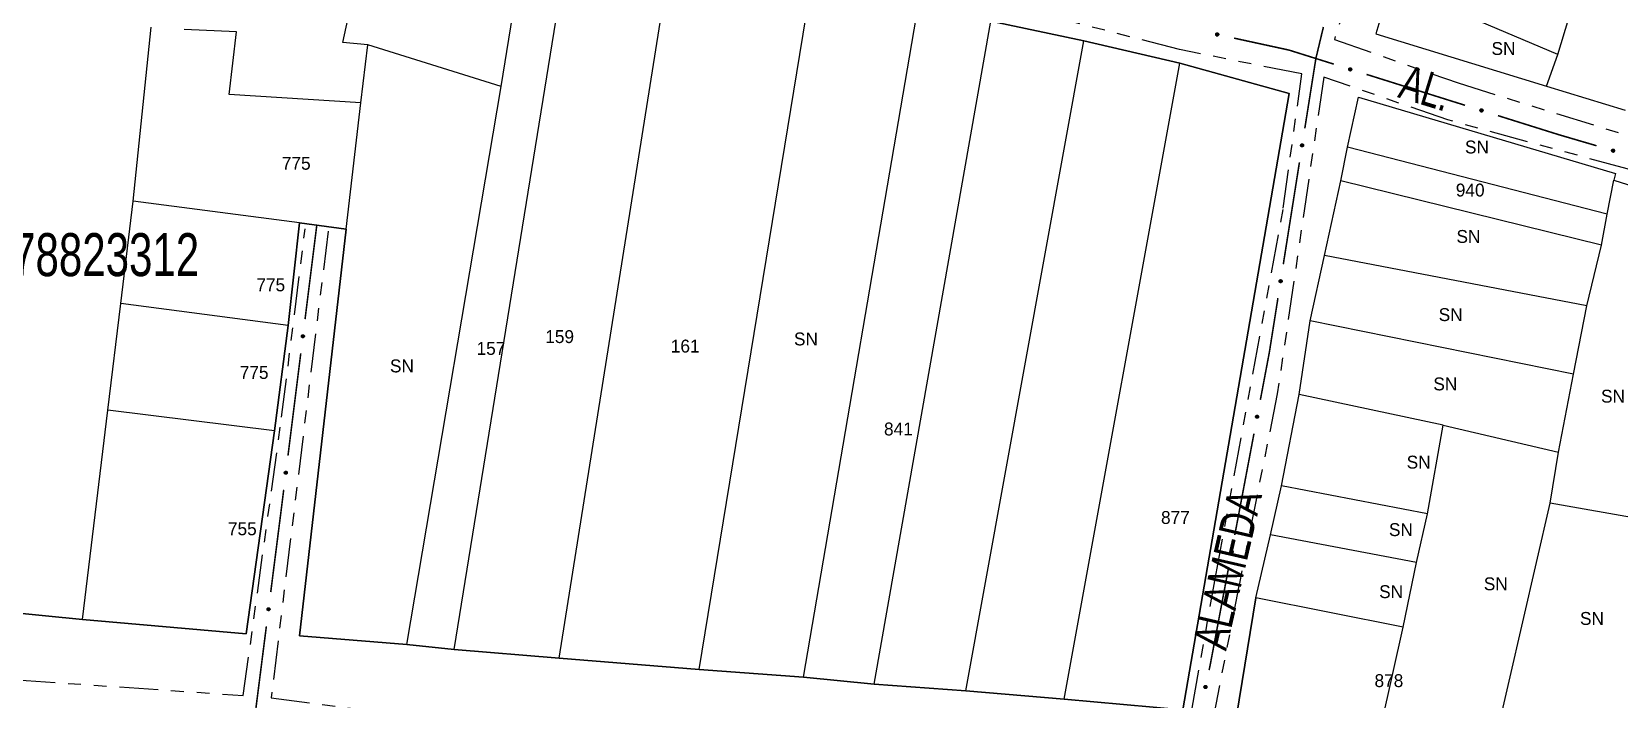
# Model space of a CAD drawing. Extents: x 205454 to 206599, y 4874260 to 4875179.
# Drawn here: x 205836.1 to 206020.6, y 4874531.2 to 4874608.8 of the extents above; entities that cross this region are included whole.
import ezdxf
from ezdxf.enums import TextEntityAlignment as Align

# ---------------------------------------------------------------- set-up
doc = ezdxf.new("R2010")
doc.units = 0
doc.header["$LTSCALE"] = 1.5
doc.header["$MEASUREMENT"] = 0
doc.linetypes.add('TRACO_25', pattern=[8, 3, -1, 1, -1, 1, -1])
for name, color, linetype in [('CD_MALHA_LOTES', 7, 'CONTINUOUS'), ('CD_TXT_QUADRA', 255, 'CONTINUOUS'), ('RU-QUADRA', 210, 'CONTINUOUS'), ('SV-EIXO-RUA-N-PAV', 6, 'CONTINUOUS'), ('SV-RUA-NAO-PAV', 7, 'CONTINUOUS'), ('SV-TXT-RUA-N-PAV', 7, 'CONTINUOUS'), ('Th_NmrPort', 7, 'CONTINUOUS')]:
    doc.layers.add(name, color=color, linetype=linetype)
doc.styles.add('ARIAL', font='ARIAL.SHX')

msp = doc.modelspace()

# ---------------------------------------------------------------- linework, layer by layer
at = {"layer": 'CD_MALHA_LOTES', "linetype": 'Continuous', "flags": 128}
for points in [[(205872.243062, 4874607.558592), (205877.648535, 4874632.589032)], [(205890.628557, 4874602.462986), (205894.65684, 4874627.355708)], [(205885.188654, 4874536.977569), (205899.580297, 4874626.116236)], [(205897.376792, 4874535.944676), (205910.87326, 4874620.882911)], [(205913.662072, 4874534.636345), (205926.814243, 4874614.960991)], [(205994.064615, 4874614.417935), (205992.348695, 4874608.568208)], [(206013.485708, 4874606.150321), (205994.064615, 4874614.417935)], [(206013.485708, 4874606.150321), (206016.059588, 4874614.651924)], [(205925.78135, 4874533.741171), (205939.174529, 4874611.965602)], [(205934.010064, 4874532.914857), (205947.575392, 4874610.037535)], [(205947.575392, 4874610.037535), (205958.386339, 4874607.76517)], [(205847.866787, 4874589.104236), (205849.932573, 4874609.348939)], [(205859.848346, 4874608.798063), (205853.788707, 4874609.073501)], [(205859.022031, 4874601.498953), (205859.848346, 4874608.798063)], [(205992.348695, 4874608.568208), (206012.198768, 4874602.484492)], [(205875.135162, 4874607.283153), (205872.243062, 4874607.558592)], [(205874.308848, 4874600.534919), (205875.135162, 4874607.283153)], [(205890.628557, 4874602.462986), (205875.135162, 4874607.283153)], [(205944.683292, 4874532.157402), (205958.386339, 4874607.76517)], [(205958.386339, 4874607.76517), (205969.541583, 4874605.148508)], [(205956.113974, 4874531.193368), (205969.541583, 4874605.148508)], [(205969.541583, 4874605.148508), (205982.246168, 4874601.636672)], [(206012.198768, 4874602.484492), (206013.485708, 4874606.150321)], [(206012.198768, 4874602.484492), (206021.324342, 4874599.676624)], [(205874.308848, 4874600.534919), (205859.022031, 4874601.498953)], [(205879.679891, 4874537.528445), (205890.628557, 4874602.462986)], [(205982.246168, 4874601.636672), (205969.885881, 4874529.953897)], [(205989.053027, 4874595.395512), (205990.305987, 4874601.212824)], [(205990.305987, 4874601.212824), (206020.198023, 4874592.322778)], [(205872.621789, 4874585.833409), (205874.308848, 4874600.534919)], [(205988.277386, 4874591.457639), (205989.053027, 4874595.395512)], [(206019.243387, 4874587.579431), (205989.053027, 4874595.395512)], [(205986.368114, 4874582.806251), (205988.277386, 4874591.457639)], [(206018.587075, 4874583.999546), (205988.277386, 4874591.457639)], [(206019.243387, 4874587.579431), (206020.019029, 4874591.547136)], [(206020.198023, 4874592.322778), (206020.019029, 4874591.547136)], [(206020.019029, 4874591.547136), (206026.969972, 4874589.33954)], [(205846.420736, 4874577.191537), (205847.866787, 4874589.104236)], [(205867.181886, 4874586.590863), (205847.866787, 4874589.104236)], [(205867.181886, 4874586.590863), (205865.873555, 4874574.643734)], [(205872.621789, 4874585.833409), (205867.181886, 4874586.590863)], [(206018.587075, 4874583.999546), (206019.243387, 4874587.579431)], [(205867.181886, 4874538.561338), (205872.621789, 4874585.833409)], [(205984.697501, 4874575.198996), (205986.368114, 4874582.806251)], [(206016.856798, 4874576.929274), (205986.368114, 4874582.806251)], [(206016.856798, 4874576.929274), (206018.587075, 4874583.999546)], [(205844.905827, 4874564.796821), (205846.420736, 4874577.191537)], [(205865.873555, 4874574.643734), (205846.420736, 4874577.191537)], [(206015.305514, 4874568.993863), (206016.856798, 4874576.929274)], [(205983.414709, 4874566.637106), (205984.697501, 4874575.198996)], [(206015.305514, 4874568.993863), (205984.697501, 4874575.198996)], [(205865.873555, 4874574.643734), (205864.289786, 4874562.386737)], [(206013.575237, 4874559.924822), (206015.305514, 4874568.993863)], [(205981.386108, 4874556.016781), (205983.414709, 4874566.637106)], [(206000.15067, 4874563.057221), (205983.414709, 4874566.637106)], [(205841.944867, 4874540.454976), (205844.905827, 4874564.796821)], [(205864.289786, 4874562.386737), (205844.905827, 4874564.796821)], [(205864.289786, 4874562.386737), (205860.984528, 4874538.802347)], [(205998.330895, 4874552.735221), (206000.15067, 4874563.057221)], [(206000.15067, 4874563.057221), (206013.575237, 4874559.924822)], [(206012.590769, 4874553.98818), (206013.575237, 4874559.924822)], [(205980.073484, 4874550.318798), (205981.386108, 4874556.016781)], [(205998.330895, 4874552.735221), (205981.386108, 4874556.016781)], [(205997.077935, 4874547.096902), (205998.330895, 4874552.735221)], [(206006.266306, 4874526.393237), (206012.590769, 4874553.98818)], [(206023.390087, 4874552.078908), (206012.590769, 4874553.98818)], [(205978.402871, 4874542.980035), (205980.073484, 4874550.318798)], [(205997.077935, 4874547.096902), (205980.073484, 4874550.318798)], [(205995.526652, 4874539.579145), (205997.077935, 4874547.096902)], [(205841.944867, 4874540.454976), (205818.876923, 4874542.72734)], [(205978.402871, 4874542.980035), (205976.135611, 4874529.197479)], [(205995.526652, 4874539.579145), (205978.402871, 4874542.980035)], [(205860.984528, 4874538.802347), (205841.944867, 4874540.454976)], [(205879.679891, 4874537.528445), (205867.181886, 4874538.561338)], [(205993.050565, 4874528.421838), (205995.526652, 4874539.579145)], [(205885.188654, 4874536.977569), (205879.679891, 4874537.528445)], [(205897.376792, 4874535.944676), (205885.188654, 4874536.977569)], [(205913.662072, 4874534.636345), (205897.376792, 4874535.944676)], [(205925.78135, 4874533.741171), (205913.662072, 4874534.636345)], [(205934.010064, 4874532.914857), (205925.78135, 4874533.741171)], [(205944.683292, 4874532.157402), (205934.010064, 4874532.914857)], [(205956.113974, 4874531.193368), (205944.683292, 4874532.157402)], [(205969.885881, 4874529.953897), (205956.113974, 4874531.193368)]]:
    msp.add_lwpolyline(points, dxfattribs=at)
at = {"layer": 'RU-QUADRA', "linetype": 'Continuous', "flags": 128}
for points in [[(206039.029515, 4874647.332398), (206020.583377, 4874650.998227), (206008.103959, 4874653.026133), (205998.588404, 4874654.742052), (205995.156564, 4874620.072671), (205994.064615, 4874614.417935), (205992.348695, 4874608.568208), (206012.198768, 4874602.484492), (206021.324342, 4874599.676624)], [(205818.876923, 4874542.72734), (205841.944867, 4874540.454976), (205860.984528, 4874538.802347), (205864.289786, 4874562.386737), (205865.873555, 4874574.643734), (205867.181886, 4874586.590863), (205872.621789, 4874585.833409), (205867.181886, 4874538.561338), (205879.679891, 4874537.528445), (205885.188654, 4874536.977569), (205897.376792, 4874535.944676), (205913.662072, 4874534.636345), (205925.78135, 4874533.741171), (205934.010064, 4874532.914857), (205944.683292, 4874532.157402), (205956.113974, 4874531.193368), (205969.885881, 4874529.953897), (205982.246168, 4874601.636672), (205969.541583, 4874605.148508), (205958.386339, 4874607.76517), (205947.575392, 4874610.037535)], [(205976.135611, 4874529.197479), (205978.402871, 4874542.980035), (205980.073484, 4874550.318798), (205981.386108, 4874556.016781), (205983.414709, 4874566.637106), (205984.697501, 4874575.198996), (205986.368114, 4874582.806251), (205988.277386, 4874591.457639), (205989.053027, 4874595.395512), (205990.305987, 4874601.212824), (206020.198023, 4874592.322778), (206020.019029, 4874591.547136), (206026.969972, 4874589.33954)]]:
    msp.add_lwpolyline(points, dxfattribs=at)
at = {"layer": 'SV-EIXO-RUA-N-PAV'}
for points in [[(205973.778969, 4874608.635102), (205973.819731, 4874608.66213), (205973.860291, 4874608.677024), (205973.897695, 4874608.67971), (205973.931367, 4874608.673464), (205973.965095, 4874608.663195), (205973.996816, 4874608.645339), (205974.027633, 4874608.617722), (205974.055032, 4874608.577023), (205974.067559, 4874608.534471), (205974.072154, 4874608.497941), (205974.067663, 4874608.462455), (205974.057138, 4874608.429857), (205974.037501, 4874608.39752), (205974.009209, 4874608.366564), (205973.967617, 4874608.340003), (205973.927753, 4874608.325674), (205973.891506, 4874608.324026), (205973.85586, 4874608.328767), (205973.821551, 4874608.339664), (205973.790515, 4874608.357371), (205973.759397, 4874608.385913), (205973.733726, 4874608.427311), (205973.718981, 4874608.466907), (205973.716824, 4874608.503122), (205973.722282, 4874608.538111), (205973.73217, 4874608.572065), (205973.748792, 4874608.604699), (205973.778969, 4874608.635102)], [(205989.254632, 4874604.596952), (205989.297657, 4874604.620209), (205989.33939, 4874604.6314), (205989.376884, 4874604.630715), (205989.409859, 4874604.62147), (205989.442529, 4874604.608213), (205989.472518, 4874604.58758), (205989.500729, 4874604.557307), (205989.524363, 4874604.514311), (205989.533016, 4874604.470806), (205989.534312, 4874604.434011), (205989.526652, 4874604.399072), (205989.513241, 4874604.367551), (205989.490779, 4874604.337109), (205989.459821, 4874604.308818), (205989.416012, 4874604.286101), (205989.375022, 4874604.27541), (205989.338773, 4874604.277025), (205989.303697, 4874604.284948), (205989.270506, 4874604.298882), (205989.241185, 4874604.319306), (205989.212757, 4874604.350527), (205989.190908, 4874604.394064), (205989.179779, 4874604.434824), (205989.180884, 4874604.471086), (205989.189462, 4874604.505444), (205989.20236, 4874604.538373), (205989.221846, 4874604.569382), (205989.254632, 4874604.596952)], [(206004.520976, 4874599.80751), (206004.564001, 4874599.830768), (206004.605734, 4874599.841958), (206004.643228, 4874599.841273), (206004.676203, 4874599.832029), (206004.708872, 4874599.818772), (206004.738861, 4874599.798139), (206004.767073, 4874599.767866), (206004.790706, 4874599.72487), (206004.79936, 4874599.681364), (206004.800655, 4874599.644569), (206004.792995, 4874599.60963), (206004.779585, 4874599.578109), (206004.757123, 4874599.547667), (206004.726165, 4874599.519377), (206004.682355, 4874599.496659), (206004.641366, 4874599.485969), (206004.605117, 4874599.487584), (206004.57004, 4874599.495507), (206004.53685, 4874599.509441), (206004.507529, 4874599.529864), (206004.479101, 4874599.561086), (206004.457251, 4874599.604622), (206004.446122, 4874599.645383), (206004.447228, 4874599.681645), (206004.455806, 4874599.716002), (206004.468704, 4874599.748931), (206004.48819, 4874599.77994), (206004.520976, 4874599.80751)], [(205983.636911, 4874595.481351), (205983.607601, 4874595.520504), (205983.590417, 4874595.560148), (205983.585602, 4874595.597338), (205983.589916, 4874595.631311), (205983.598244, 4874595.665571), (205983.614261, 4874595.698259), (205983.640074, 4874595.730601), (205983.679144, 4874595.760278), (205983.720912, 4874595.775212), (205983.75712, 4874595.781884), (205983.792805, 4874595.779425), (205983.82595, 4874595.770778), (205983.859355, 4874595.753017), (205983.891875, 4874595.726538), (205983.920766, 4874595.686529), (205983.937346, 4874595.647548), (205983.941059, 4874595.611454), (205983.93836, 4874595.575595), (205983.929439, 4874595.540721), (205983.913531, 4874595.508724), (205983.886811, 4874595.476029), (205983.846945, 4874595.448037), (205983.808255, 4874595.431057), (205983.772223, 4874595.426838), (205983.736979, 4874595.43029), (205983.702516, 4874595.438225), (205983.668987, 4874595.452958), (205983.636911, 4874595.481351)], [(206019.82045, 4874595.134308), (206019.863033, 4874595.158365), (206019.904551, 4874595.170333), (206019.942051, 4874595.170348), (206019.975193, 4874595.161721), (206020.008104, 4874595.149076), (206020.038473, 4874595.129006), (206020.067245, 4874595.099265), (206020.091677, 4874595.056718), (206020.101141, 4874595.013382), (206020.103123, 4874594.976617), (206020.096117, 4874594.941541), (206020.083297, 4874594.909775), (206020.061407, 4874594.878919), (206020.030983, 4874594.850056), (206019.987606, 4874594.826524), (206019.946823, 4874594.81507), (206019.91055, 4874594.816008), (206019.875332, 4874594.823275), (206019.841886, 4874594.836587), (206019.812189, 4874594.85646), (206019.783184, 4874594.887145), (206019.760525, 4874594.930266), (206019.748637, 4874594.970811), (206019.749065, 4874595.007088), (206019.757, 4874595.041599), (206019.769281, 4874595.074763), (206019.788185, 4874595.106131), (206019.82045, 4874595.134308)], [(205981.135672, 4874579.678067), (205981.106362, 4874579.71722), (205981.089178, 4874579.756864), (205981.084363, 4874579.794054), (205981.088677, 4874579.828027), (205981.097005, 4874579.862286), (205981.113022, 4874579.894974), (205981.138835, 4874579.927317), (205981.177905, 4874579.956994), (205981.219673, 4874579.971928), (205981.255881, 4874579.9786), (205981.291566, 4874579.976141), (205981.324711, 4874579.967493), (205981.358115, 4874579.949733), (205981.390636, 4874579.923253), (205981.419527, 4874579.883245), (205981.436107, 4874579.844264), (205981.43982, 4874579.80817), (205981.437121, 4874579.772311), (205981.428199, 4874579.737436), (205981.412292, 4874579.70544), (205981.385572, 4874579.672745), (205981.345706, 4874579.644753), (205981.307016, 4874579.627772), (205981.270983, 4874579.623553), (205981.23574, 4874579.627005), (205981.201276, 4874579.634941), (205981.167747, 4874579.649673), (205981.135672, 4874579.678067)], [(205867.459412, 4874573.271572), (205867.428841, 4874573.309749), (205867.410374, 4874573.348811), (205867.404348, 4874573.385824), (205867.407552, 4874573.41992), (205867.414759, 4874573.454433), (205867.429701, 4874573.487626), (205867.454446, 4874573.520793), (205867.492527, 4874573.551728), (205867.533786, 4874573.568016), (205867.569757, 4874573.575865), (205867.605503, 4874573.574572), (205867.638913, 4874573.567009), (205867.672879, 4874573.550348), (205867.706245, 4874573.524943), (205867.736425, 4874573.485898), (205867.754268, 4874573.447478), (205867.759156, 4874573.411524), (205867.757628, 4874573.375596), (205867.749848, 4874573.34045), (205867.734993, 4874573.307952), (205867.709353, 4874573.274403), (205867.670421, 4874573.245125), (205867.632306, 4874573.226892), (205867.59643, 4874573.221501), (205867.561092, 4874573.223801), (205867.526389, 4874573.230608), (205867.492397, 4874573.24424), (205867.459412, 4874573.271572)], [(205978.405442, 4874563.917908), (205978.37732, 4874563.957923), (205978.361334, 4874563.998065), (205978.357636, 4874564.035383), (205978.362968, 4874564.069211), (205978.37232, 4874564.103205), (205978.38931, 4874564.135398), (205978.416082, 4874564.166951), (205978.456025, 4874564.195443), (205978.498222, 4874564.209117), (205978.534614, 4874564.214699), (205978.570209, 4874564.211171), (205978.60308, 4874564.201533), (205978.635936, 4874564.182778), (205978.667648, 4874564.155335), (205978.695325, 4874564.114478), (205978.710728, 4874564.075017), (205978.713357, 4874564.038827), (205978.709583, 4874564.003065), (205978.699619, 4874563.968475), (205978.682759, 4874563.93697), (205978.65507, 4874563.905091), (205978.614382, 4874563.878308), (205978.5752, 4874563.862496), (205978.539057, 4874563.85936), (205978.503933, 4874563.863868), (205978.469723, 4874563.872833), (205978.436651, 4874563.888565), (205978.405442, 4874563.917908)], [(205865.474857, 4874557.395126), (205865.444286, 4874557.433303), (205865.425818, 4874557.472365), (205865.419793, 4874557.509378), (205865.422996, 4874557.543474), (205865.430203, 4874557.577987), (205865.445145, 4874557.61118), (205865.46989, 4874557.644347), (205865.507971, 4874557.675282), (205865.54923, 4874557.69157), (205865.585202, 4874557.699419), (205865.620947, 4874557.698126), (205865.654357, 4874557.690563), (205865.688323, 4874557.673902), (205865.721689, 4874557.648497), (205865.751869, 4874557.609452), (205865.769712, 4874557.571032), (205865.7746, 4874557.535078), (205865.773072, 4874557.49915), (205865.765293, 4874557.464004), (205865.750437, 4874557.431506), (205865.724798, 4874557.397957), (205865.685866, 4874557.368679), (205865.64775, 4874557.350446), (205865.611874, 4874557.345055), (205865.576536, 4874557.347355), (205865.541833, 4874557.354162), (205865.507841, 4874557.367794), (205865.474857, 4874557.395126)], [(205975.431175, 4874548.196784), (205975.403054, 4874548.236799), (205975.387067, 4874548.276941), (205975.383369, 4874548.314259), (205975.388701, 4874548.348087), (205975.398053, 4874548.382081), (205975.415044, 4874548.414274), (205975.441816, 4874548.445827), (205975.481758, 4874548.474319), (205975.523956, 4874548.487993), (205975.560348, 4874548.493575), (205975.595942, 4874548.490047), (205975.628813, 4874548.480409), (205975.66167, 4874548.461654), (205975.693381, 4874548.434211), (205975.721058, 4874548.393354), (205975.736461, 4874548.353893), (205975.73909, 4874548.317703), (205975.735316, 4874548.281941), (205975.725353, 4874548.247351), (205975.708492, 4874548.215846), (205975.680804, 4874548.183967), (205975.640116, 4874548.157184), (205975.600933, 4874548.141372), (205975.56479, 4874548.138236), (205975.529666, 4874548.142744), (205975.495457, 4874548.151709), (205975.462385, 4874548.167441), (205975.431175, 4874548.196784)], [(205863.462989, 4874541.522395), (205863.43251, 4874541.560646), (205863.414137, 4874541.599752), (205863.408201, 4874541.63678), (205863.411487, 4874541.670868), (205863.418777, 4874541.705363), (205863.433799, 4874541.73852), (205863.458624, 4874541.771627), (205863.49678, 4874541.802471), (205863.538078, 4874541.818659), (205863.574068, 4874541.826421), (205863.60981, 4874541.825041), (205863.643202, 4874541.817398), (205863.677127, 4874541.800655), (205863.710432, 4874541.77517), (205863.740518, 4874541.736052), (205863.758268, 4874541.697589), (205863.763069, 4874541.661624), (205863.761455, 4874541.6257), (205863.75359, 4874541.590572), (205863.738656, 4874541.55811), (205863.712936, 4874541.524623), (205863.673934, 4874541.49544), (205863.635774, 4874541.477298), (205863.599885, 4874541.471993), (205863.564553, 4874541.474379), (205863.529866, 4874541.48127), (205863.495908, 4874541.494983), (205863.462989, 4874541.522395)], [(205972.398349, 4874532.489884), (205972.371116, 4874532.530509), (205972.356018, 4874532.570993), (205972.353144, 4874532.608384), (205972.35922, 4874532.642086), (205972.369319, 4874532.675866), (205972.387015, 4874532.707676), (205972.414476, 4874532.738632), (205972.455037, 4874532.766236), (205972.497525, 4874532.778977), (205972.534032, 4874532.783756), (205972.56954, 4874532.779444), (205972.60219, 4874532.769083), (205972.634625, 4874532.749609), (205972.665724, 4874532.721473), (205972.692494, 4874532.680016), (205972.707024, 4874532.640225), (205972.708854, 4874532.603987), (205972.704293, 4874532.568317), (205972.693569, 4874532.533954), (205972.676018, 4874532.502828), (205972.647634, 4874532.471568), (205972.606365, 4874532.445688), (205972.566844, 4874532.430743), (205972.530641, 4874532.428405), (205972.495625, 4874532.433686), (205972.461621, 4874532.443403), (205972.428904, 4874532.45986), (205972.398349, 4874532.489884)]]:
    msp.add_lwpolyline(points, close=True, dxfattribs=at)
for points in [[(205973.716824, 4874608.503122), (205974.067663, 4874608.462455)], [(205973.718981, 4874608.466907), (205974.057138, 4874608.429857)], [(205973.72113, 4874608.483525), (205974.059345, 4874608.446307)], [(205973.722, 4874608.519643), (205974.067635, 4874608.478018)], [(205973.722282, 4874608.538111), (205974.072154, 4874608.497941)], [(205973.728261, 4874608.445669), (205974.042475, 4874608.413668)], [(205973.73116, 4874608.555354), (205974.065374, 4874608.519005)], [(205973.73217, 4874608.572065), (205974.067559, 4874608.534471)], [(205973.733726, 4874608.427311), (205974.037501, 4874608.39752)], [(205973.745073, 4874608.587239), (205974.05691, 4874608.557151)], [(205973.748792, 4874608.604699), (205974.055032, 4874608.577023)], [(205973.750639, 4874608.407291), (205974.020271, 4874608.382189)], [(205973.759397, 4874608.385913), (205974.009209, 4874608.366564)], [(205973.76432, 4874608.617965), (205974.037489, 4874608.596283)], [(205973.778969, 4874608.635102), (205974.027633, 4874608.617722)], [(205973.780843, 4874608.372797), (205973.980734, 4874608.354478)], [(205973.790515, 4874608.357371), (205973.967617, 4874608.340003)], [(205973.801771, 4874608.648922), (205974.004908, 4874608.63269)], [(205973.810409, 4874608.348216), (205973.941312, 4874608.333723)], [(205973.819731, 4874608.66213), (205973.996816, 4874608.645339)], [(205973.821551, 4874608.339664), (205973.927753, 4874608.325674)], [(205973.842816, 4874608.67072), (205973.972096, 4874608.655184)], [(205973.860291, 4874608.677024), (205973.965095, 4874608.663195)], [(205989.179779, 4874604.434824), (205989.513241, 4874604.367551)], [(205989.180884, 4874604.471086), (205989.526652, 4874604.399072)], [(205989.183412, 4874604.451182), (205989.516917, 4874604.383736)], [(205989.187114, 4874604.412838), (205989.497183, 4874604.352744)], [(205989.187522, 4874604.487075), (205989.528022, 4874604.414574)], [(205989.189462, 4874604.505444), (205989.534312, 4874604.434011)], [(205989.190908, 4874604.394064), (205989.490779, 4874604.337109)], [(205989.199853, 4874604.52182), (205989.529451, 4874604.455599)], [(205989.20236, 4874604.538373), (205989.533016, 4874604.470806)], [(205989.205954, 4874604.372606), (205989.472242, 4874604.323387)], [(205989.212757, 4874604.350527), (205989.459821, 4874604.308818)], [(205989.216574, 4874604.552326), (205989.524448, 4874604.494351)], [(205989.221846, 4874604.569382), (205989.524363, 4874604.514311)], [(205989.232938, 4874604.335538), (205989.430375, 4874604.299339)], [(205989.238503, 4874604.581199), (205989.50862, 4874604.535069)], [(205989.254632, 4874604.596952), (205989.500729, 4874604.557307)], [(205989.278583, 4874604.608668), (205989.479441, 4874604.574255)], [(205989.297657, 4874604.620209), (205989.472518, 4874604.58758)], [(205989.321419, 4874604.626691), (205989.448781, 4874604.599605)], [(205989.33939, 4874604.6314), (205989.442529, 4874604.608213)], [(205989.241185, 4874604.319306), (205989.416012, 4874604.286101)], [(205989.260177, 4874604.308401), (205989.389249, 4874604.282209)], [(205989.270506, 4874604.298882), (205989.375022, 4874604.27541)], [(206004.446122, 4874599.645383), (206004.779585, 4874599.578109)], [(206004.447228, 4874599.681645), (206004.792995, 4874599.60963)], [(206004.449756, 4874599.661741), (206004.783261, 4874599.594295)], [(206004.453458, 4874599.623397), (206004.763527, 4874599.563303)], [(206004.453866, 4874599.697634), (206004.794366, 4874599.625133)], [(206004.455806, 4874599.716002), (206004.800655, 4874599.644569)], [(206004.457251, 4874599.604622), (206004.757123, 4874599.547667)], [(206004.466196, 4874599.732378), (206004.795795, 4874599.666157)], [(206004.468704, 4874599.748931), (206004.79936, 4874599.681364)], [(206004.472298, 4874599.583164), (206004.738586, 4874599.533945)], [(206004.479101, 4874599.561086), (206004.726165, 4874599.519377)], [(206004.482918, 4874599.762885), (206004.790792, 4874599.70491)], [(206004.48819, 4874599.77994), (206004.790706, 4874599.72487)], [(206004.499281, 4874599.546097), (206004.696719, 4874599.509897)], [(206004.504847, 4874599.791758), (206004.774964, 4874599.745628)], [(206004.507529, 4874599.529864), (206004.682355, 4874599.496659)], [(206004.520976, 4874599.80751), (206004.767073, 4874599.767866)], [(206004.52652, 4874599.51896), (206004.655592, 4874599.492768)], [(206004.53685, 4874599.509441), (206004.641366, 4874599.485969)], [(206004.544926, 4874599.819226), (206004.745785, 4874599.784814)], [(206004.564001, 4874599.830768), (206004.738861, 4874599.798139)], [(206004.587763, 4874599.837249), (206004.715125, 4874599.810164)], [(206004.605734, 4874599.841958), (206004.708872, 4874599.818772)], [(205983.590417, 4874595.560148), (205983.598244, 4874595.665571)], [(205983.597708, 4874595.543061), (205983.605843, 4874595.673017)], [(205983.607601, 4874595.520504), (205983.614261, 4874595.698259)], [(205983.621812, 4874595.503327), (205983.626428, 4874595.70706)], [(205983.636911, 4874595.481351), (205983.640074, 4874595.730601)], [(205983.654856, 4874595.467704), (205983.660916, 4874595.741665)], [(205983.668987, 4874595.452958), (205983.679144, 4874595.760278)], [(205983.68663, 4874595.450241), (205983.698876, 4874595.763287)], [(205983.702516, 4874595.438225), (205983.720912, 4874595.775212)], [(205983.719257, 4874595.43817), (205983.736477, 4874595.773914)], [(205983.736979, 4874595.43029), (205983.75712, 4874595.781884)], [(205983.755433, 4874595.431063), (205983.777269, 4874595.778509)], [(205983.772223, 4874595.426838), (205983.792805, 4874595.779425)], [(205983.791541, 4874595.432255), (205983.809401, 4874595.772042)], [(205983.808255, 4874595.431057), (205983.82595, 4874595.770778)], [(205983.828929, 4874595.441534), (205983.842949, 4874595.757062)], [(205983.846945, 4874595.448037), (205983.859355, 4874595.753017)], [(205983.865968, 4874595.466065), (205983.875644, 4874595.736691)], [(205983.886811, 4874595.476029), (205983.891875, 4874595.726538)], [(205983.898682, 4874595.498188), (205983.905566, 4874595.698799)], [(205983.913531, 4874595.508724), (205983.920766, 4874595.686529)], [(205983.921536, 4874595.529109), (205983.928536, 4874595.660625)], [(205983.929439, 4874595.540721), (205983.937346, 4874595.647548)], [(206019.788185, 4874595.106131), (206020.091677, 4874595.056718)], [(206019.804618, 4874595.118257), (206020.075549, 4874595.077178)], [(206019.82045, 4874595.134308), (206020.067245, 4874595.099265)], [(206019.844178, 4874595.146469), (206020.045644, 4874595.115813)], [(206019.863033, 4874595.158365), (206020.038473, 4874595.129006)], [(206019.886671, 4874595.165289), (206020.014516, 4874595.140586)], [(206019.904551, 4874595.170333), (206020.008104, 4874595.149076)], [(206019.748637, 4874594.970811), (206020.083297, 4874594.909775)], [(206019.749065, 4874595.007088), (206020.096117, 4874594.941541)], [(206019.751965, 4874594.987235), (206020.08667, 4874594.926027)], [(206019.755404, 4874595.023198), (206020.097197, 4874594.957067)], [(206019.756381, 4874594.948967), (206020.067519, 4874594.894672)], [(206019.757, 4874595.041599), (206020.103123, 4874594.976617)], [(206019.760525, 4874594.930266), (206020.061407, 4874594.878919)], [(206019.767083, 4874595.058167), (206020.097861, 4874594.998111)], [(206019.769281, 4874595.074763), (206020.101141, 4874595.013382)], [(206019.775969, 4874594.909092), (206020.04313, 4874594.864854)], [(206019.783184, 4874594.887145), (206020.030983, 4874594.850056)], [(206019.783232, 4874595.08898), (206020.092135, 4874595.036763)], [(206019.80364, 4874594.872535), (206020.001719, 4874594.840028)], [(206019.812189, 4874594.85646), (206019.987606, 4874594.826524)], [(206019.831381, 4874594.845912), (206019.96092, 4874594.822134)], [(206019.841886, 4874594.836587), (206019.946823, 4874594.81507)], [(205981.089178, 4874579.756864), (205981.097005, 4874579.862286)], [(205981.096469, 4874579.739777), (205981.104604, 4874579.869732)], [(205981.106362, 4874579.71722), (205981.113022, 4874579.894974)], [(205981.120573, 4874579.700042), (205981.125188, 4874579.903775)], [(205981.135672, 4874579.678067), (205981.138835, 4874579.927317)], [(205981.153617, 4874579.664419), (205981.159677, 4874579.93838)], [(205981.167747, 4874579.649673), (205981.177905, 4874579.956994)], [(205981.185391, 4874579.646957), (205981.197637, 4874579.960002)], [(205981.201276, 4874579.634941), (205981.219673, 4874579.971928)], [(205981.218018, 4874579.634885), (205981.235238, 4874579.970629)], [(205981.23574, 4874579.627005), (205981.255881, 4874579.9786)], [(205981.254194, 4874579.627778), (205981.276029, 4874579.975225)], [(205981.270983, 4874579.623553), (205981.291566, 4874579.976141)], [(205981.290302, 4874579.628971), (205981.308162, 4874579.968758)], [(205981.307016, 4874579.627772), (205981.324711, 4874579.967493)], [(205981.32769, 4874579.63825), (205981.34171, 4874579.953777)], [(205981.345706, 4874579.644753), (205981.358115, 4874579.949733)], [(205981.364728, 4874579.662781), (205981.374405, 4874579.933406)], [(205981.385572, 4874579.672745), (205981.390636, 4874579.923253)], [(205981.397443, 4874579.694903), (205981.404327, 4874579.895514)], [(205981.412292, 4874579.70544), (205981.419527, 4874579.883245)], [(205981.420296, 4874579.725824), (205981.427297, 4874579.857341)], [(205981.428199, 4874579.737436), (205981.436107, 4874579.844264)], [(205867.410374, 4874573.348811), (205867.414759, 4874573.454433)], [(205867.418218, 4874573.331971), (205867.422111, 4874573.462123)], [(205867.428841, 4874573.309749), (205867.429701, 4874573.487626)], [(205867.443605, 4874573.293044), (205867.441574, 4874573.496819)], [(205867.459412, 4874573.271572), (205867.454446, 4874573.520793)], [(205867.477793, 4874573.258517), (205867.474916, 4874573.53253)], [(205867.492397, 4874573.24424), (205867.492527, 4874573.551728)], [(205867.51012, 4874573.2421), (205867.512151, 4874573.555379)], [(205867.526389, 4874573.230608), (205867.533786, 4874573.568016)], [(205867.543123, 4874573.231099), (205867.549385, 4874573.567226)], [(205867.561092, 4874573.223801), (205867.569757, 4874573.575865)], [(205867.579511, 4874573.225175), (205867.590005, 4874573.57315)], [(205867.59643, 4874573.221501), (205867.605503, 4874573.574572)], [(205867.615561, 4874573.227545), (205867.622331, 4874573.567734)], [(205867.632306, 4874573.226892), (205867.638913, 4874573.567009)], [(205867.652627, 4874573.238038), (205867.65635, 4874573.553855)], [(205867.670421, 4874573.245125), (205867.672879, 4874573.550348)], [(205867.688846, 4874573.263764), (205867.689692, 4874573.534561)], [(205867.709353, 4874573.274403), (205867.706245, 4874573.524943)], [(205867.720495, 4874573.296937), (205867.720834, 4874573.497665)], [(205867.734993, 4874573.307952), (205867.736425, 4874573.485898)], [(205867.742328, 4874573.328586), (205867.745036, 4874573.460261)], [(205867.749848, 4874573.34045), (205867.754268, 4874573.447478)], [(205978.361334, 4874563.998065), (205978.37232, 4874564.103205)], [(205978.368108, 4874563.980767), (205978.380139, 4874564.11042)], [(205978.37732, 4874563.957923), (205978.38931, 4874564.135398)], [(205978.39101, 4874563.940327), (205978.401735, 4874564.14383)], [(205978.405442, 4874563.917908), (205978.416082, 4874564.166951)], [(205978.42297, 4874563.903729), (205978.437247, 4874564.177384)], [(205978.436651, 4874563.888565), (205978.456025, 4874564.195443)], [(205978.454205, 4874563.885321), (205978.475838, 4874564.197858)], [(205978.469723, 4874563.872833), (205978.498222, 4874564.209117)], [(205978.486456, 4874563.872276), (205978.513741, 4874564.207352)], [(205978.503933, 4874563.863868), (205978.534614, 4874564.214699)], [(205978.522402, 4874563.864086), (205978.554652, 4874564.210722)], [(205978.539057, 4874563.85936), (205978.570209, 4874564.211171)], [(205978.558529, 4874563.864195), (205978.586576, 4874564.203293)], [(205978.5752, 4874563.862496), (205978.60308, 4874564.201533)], [(205978.596179, 4874563.872348), (205978.61966, 4874564.187313)], [(205978.614382, 4874563.878308), (205978.635936, 4874564.182778)], [(205978.633937, 4874563.895757), (205978.651729, 4874564.16597)], [(205978.65507, 4874563.905091), (205978.667648, 4874564.155335)], [(205978.6676, 4874563.926884), (205978.6805, 4874564.127197)], [(205978.682759, 4874563.93697), (205978.695325, 4874564.114478)], [(205978.691371, 4874563.957105), (205978.702315, 4874564.088352)], [(205978.699619, 4874563.968475), (205978.710728, 4874564.075017)], [(205865.425818, 4874557.472365), (205865.430203, 4874557.577987)], [(205865.433662, 4874557.455525), (205865.437555, 4874557.585677)], [(205865.444286, 4874557.433303), (205865.445145, 4874557.61118)], [(205865.459049, 4874557.416598), (205865.457018, 4874557.620373)], [(205865.474857, 4874557.395126), (205865.46989, 4874557.644347)], [(205865.493238, 4874557.382071), (205865.49036, 4874557.656084)], [(205865.507841, 4874557.367794), (205865.507971, 4874557.675282)], [(205865.525564, 4874557.365654), (205865.527595, 4874557.678932)], [(205865.541833, 4874557.354162), (205865.54923, 4874557.69157)], [(205865.558567, 4874557.354653), (205865.564829, 4874557.69078)], [(205865.576536, 4874557.347355), (205865.585202, 4874557.699419)], [(205865.594956, 4874557.348729), (205865.605449, 4874557.696704)], [(205865.611874, 4874557.345055), (205865.620947, 4874557.698126)], [(205865.631006, 4874557.351099), (205865.637775, 4874557.691288)], [(205865.64775, 4874557.350446), (205865.654357, 4874557.690563)], [(205865.668071, 4874557.361592), (205865.671794, 4874557.677409)], [(205865.685866, 4874557.368679), (205865.688323, 4874557.673902)], [(205865.70429, 4874557.387318), (205865.705136, 4874557.658115)], [(205865.724798, 4874557.397957), (205865.721689, 4874557.648497)], [(205865.735939, 4874557.420491), (205865.736278, 4874557.621219)], [(205865.750437, 4874557.431506), (205865.751869, 4874557.609452)], [(205865.757772, 4874557.45214), (205865.76048, 4874557.583815)], [(205865.765293, 4874557.464004), (205865.769712, 4874557.571032)], [(205975.387067, 4874548.276941), (205975.398053, 4874548.382081)], [(205975.393842, 4874548.259643), (205975.405872, 4874548.389296)], [(205975.403054, 4874548.236799), (205975.415044, 4874548.414274)], [(205975.416743, 4874548.219203), (205975.427469, 4874548.422706)], [(205975.431175, 4874548.196784), (205975.441816, 4874548.445827)], [(205975.448703, 4874548.182605), (205975.46298, 4874548.45626)], [(205975.462385, 4874548.167441), (205975.481758, 4874548.474319)], [(205975.479939, 4874548.164197), (205975.501572, 4874548.476734)], [(205975.495457, 4874548.151709), (205975.523956, 4874548.487993)], [(205975.512189, 4874548.151152), (205975.539475, 4874548.486228)], [(205975.529666, 4874548.142744), (205975.560348, 4874548.493575)], [(205975.548135, 4874548.142962), (205975.580385, 4874548.489598)], [(205975.56479, 4874548.138236), (205975.595942, 4874548.490047)], [(205975.584263, 4874548.143071), (205975.61231, 4874548.482169)], [(205975.600933, 4874548.141372), (205975.628813, 4874548.480409)], [(205975.621912, 4874548.151224), (205975.645393, 4874548.466189)], [(205975.640116, 4874548.157184), (205975.66167, 4874548.461654)], [(205975.65967, 4874548.174633), (205975.677462, 4874548.444846)], [(205975.680804, 4874548.183967), (205975.693381, 4874548.434211)], [(205975.693334, 4874548.20576), (205975.706234, 4874548.406073)], [(205975.708492, 4874548.215846), (205975.721058, 4874548.393354)], [(205975.717105, 4874548.235981), (205975.728048, 4874548.367228)], [(205975.725353, 4874548.247351), (205975.736461, 4874548.353893)], [(205863.414137, 4874541.599752), (205863.418777, 4874541.705363)], [(205863.421941, 4874541.582893), (205863.426147, 4874541.713035)], [(205863.43251, 4874541.560646), (205863.433799, 4874541.73852)], [(205863.447234, 4874541.543905), (205863.445694, 4874541.747684)], [(205863.462989, 4874541.522395), (205863.458624, 4874541.771627)], [(205863.481338, 4874541.509296), (205863.479122, 4874541.783315)], [(205863.495908, 4874541.494983), (205863.49678, 4874541.802471)], [(205863.513625, 4874541.492801), (205863.516412, 4874541.806074)], [(205863.529866, 4874541.48127), (205863.538078, 4874541.818659)], [(205863.546602, 4874541.48172), (205863.553675, 4874541.817831)], [(205863.564553, 4874541.474379), (205863.574068, 4874541.826421)], [(205863.582976, 4874541.475709), (205863.594309, 4874541.823657)], [(205863.599885, 4874541.471993), (205863.60981, 4874541.825041)], [(205863.619031, 4874541.477991), (205863.626622, 4874541.818163)], [(205863.635774, 4874541.477298), (205863.643202, 4874541.817398)], [(205863.656122, 4874541.488395), (205863.660607, 4874541.804202)], [(205863.673934, 4874541.49544), (205863.677127, 4874541.800655)], [(205863.692403, 4874541.514033), (205863.693903, 4874541.784828)], [(205863.712936, 4874541.524623), (205863.710432, 4874541.77517)], [(205863.724132, 4874541.54713), (205863.724955, 4874541.747857)], [(205863.738656, 4874541.55811), (205863.740518, 4874541.736052)], [(205863.746042, 4874541.578726), (205863.749067, 4874541.710394)], [(205863.75359, 4874541.590572), (205863.758268, 4874541.697589)], [(205972.356018, 4874532.570993), (205972.369319, 4874532.675866)], [(205972.36241, 4874532.55355), (205972.377295, 4874532.682907)], [(205972.371116, 4874532.530509), (205972.387015, 4874532.707676)], [(205972.384414, 4874532.512616), (205972.399623, 4874532.715832)], [(205972.398349, 4874532.489884), (205972.414476, 4874532.738632)], [(205972.41556, 4874532.475322), (205972.435865, 4874532.748596)], [(205972.428904, 4874532.45986), (205972.455037, 4874532.766236)], [(205972.446382, 4874532.45623), (205972.474899, 4874532.768214)], [(205972.461621, 4874532.443403), (205972.497525, 4874532.778977)], [(205972.478337, 4874532.442477), (205972.513002, 4874532.77687)], [(205972.495625, 4874532.433686), (205972.534032, 4874532.783756)], [(205972.514094, 4874532.433497), (205972.553977, 4874532.779337)], [(205972.530641, 4874532.428405), (205972.56954, 4874532.779444)], [(205972.550215, 4874532.43281), (205972.585729, 4874532.771207)], [(205972.566844, 4874532.430743), (205972.60219, 4874532.769083)], [(205972.588035, 4874532.440131), (205972.618453, 4874532.754502)], [(205972.606365, 4874532.445688), (205972.634625, 4874532.749609)], [(205972.6263, 4874532.462701), (205972.650044, 4874532.732457)], [(205972.647634, 4874532.471568), (205972.665724, 4874532.721473)], [(205972.660641, 4874532.493079), (205972.677954, 4874532.693059)], [(205972.676018, 4874532.502828), (205972.692494, 4874532.680016)], [(205972.685073, 4874532.522768), (205972.698906, 4874532.653743)], [(205972.693569, 4874532.533954), (205972.707024, 4874532.640225)]]:
    msp.add_lwpolyline(points, dxfattribs=at)
at = {"layer": 'SV-EIXO-RUA-N-PAV', "const_width": 0.18}
for points in [[(205975.850339, 4874608.072153), (205981.713397, 4874606.797575)], [(205985.365949, 4874605.70156), (205986.244803, 4874609.37677)], [(205981.713397, 4874606.797575), (205982.23121, 4874606.685007)], [(205982.23121, 4874606.685007), (205987.45048, 4874605.047589)], [(205984.080754, 4874597.581467), (205985.331374, 4874605.483109)], [(205985.331374, 4874605.483109), (205985.365949, 4874605.70156)], [(205991.267066, 4874603.850229), (206002.716824, 4874600.258148)], [(206006.53341, 4874599.060788), (206013.212435, 4874596.965407)], [(206013.212435, 4874596.965407), (206013.578599, 4874596.850532)], [(206013.578599, 4874596.850532), (206018.008199, 4874595.551183)], [(205981.579515, 4874581.778183), (205983.455444, 4874593.630646)], [(205869.074881, 4874585.307824), (205869.196212, 4874586.278472)], [(205867.834534, 4874575.385045), (205869.074881, 4874585.307824)], [(205979.956987, 4874571.526759), (205980.954205, 4874577.827361)], [(205865.849978, 4874559.508599), (205867.338395, 4874571.415934)], [(205979.841554, 4874570.916613), (205979.956987, 4874571.526759)], [(205978.912096, 4874566.003762), (205979.841554, 4874570.916613)], [(205975.937829, 4874550.282638), (205978.168529, 4874562.073481)], [(205865.01656, 4874552.841256), (205865.353839, 4874555.539488)], [(205863.843208, 4874543.634957), (205864.981063, 4874552.562739)], [(205864.981063, 4874552.562739), (205865.01656, 4874552.841256)], [(205973.072855, 4874535.139201), (205975.194263, 4874546.352357)], [(205861.820356, 4874527.763345), (205863.337495, 4874539.667054)], [(205972.950856, 4874534.564063), (205973.072855, 4874535.139201)]]:
    msp.add_lwpolyline(points, dxfattribs=at)
at = {"layer": 'SV-RUA-NAO-PAV', "linetype": 'TRACO_25'}
for points in [[(205870.506833, 4874585.605407, 7.995993), (205863.892303, 4874531.337896, 7.097921), (205879.604986, 4874529.283209, 7.037035), (205901.004129, 4874526.934745, 7.037035), (205943.146053, 4874524.317379, 6.626053), (205969.506561, 4874522.122155, 5.872586), (205970.965373, 4874530.145619, 5.872586), (205973.700645, 4874545.371964, 6.093298), (205981.576183, 4874588.286602, 6.215071), (205983.729974, 4874603.906775, 6.587999), (205969.525156, 4874606.737816, 7.227304), (205954.969328, 4874610.496189, 7.409963), (205947.861491, 4874612.508042, 7.516514), (205912.958899, 4874624.631621, 7.790502), (205878.639458, 4874636.776658, 8.110155), (205839.715439, 4874652.054186, 8.285203), (205831.193473, 4874655.744065, 8.308035), (205824.214492, 4874658.687692, 8.368921), (205818.710701, 4874661.540944, 8.376532), (205802.631062, 4874669.447675, 8.376532), (205797.637435, 4874672.513895, 8.521136), (205796.756061, 4874673.157881, 8.597244)], [(206037.799079, 4874648.271636, 4.34282), (206009.872319, 4874653.364009, 5.560544), (205998.090692, 4874655.48347, 6.055245), (205997.329809, 4874649.565492, 6.352065), (205995.977129, 4874640.51944, 6.763047), (205993.948108, 4874629.359825, 6.763047), (205990.397321, 4874616.805259, 6.451005), (205987.522875, 4874607.928292, 6.39773), (206001.895106, 4874602.85574, 5.393107), (206022.600152, 4874596.438651, 5.256113)], [(205803.04138, 4874536.176525, 6.922873), (205834.29004, 4874533.434564, 6.922873), (205860.656389, 4874531.619579, 7.227304), (205865.110363, 4874563.97181, 7.227304), (205867.845635, 4874585.899571, 7.995993)]]:
    msp.add_polyline3d(points, dxfattribs=at)
msp.add_polyline3d([(206109.528027, 4874555.069112, 3.863341), (206084.751892, 4874570.627097, 4.426538), (206079.655255, 4874573.019663, 4.563532), (206075.341362, 4874575.226771, 4.677694), (206070.732134, 4874577.446188, 4.677694), (206065.47025, 4874579.468502, 4.677694), (206047.703791, 4874584.863028, 4.761413), (206021.564452, 4874592.861886, 5.256113), (206000.693795, 4874598.565036, 5.393107), (205986.282894, 4874603.542072, 6.39773), (205980.884965, 4874566.711191, 6.100909), (205976.455073, 4874544.556276, 5.842143), (205971.950255, 4874521.384144, 5.91064), (206011.267389, 4874517.504864, 5.492047), (206025.846865, 4874515.470539, 5.362664), (206033.006246, 4874516.26801, 5.172394), (206037.62898, 4874517.606045, 5.119119), (206068.096122, 4874524.794807, 4.190604), (206072.070473, 4874525.601602, 3.863341), (206076.11877, 4874526.957942, 3.863341), (206095.976468, 4874543.279031, 3.825287)], close=True, dxfattribs=at)

# ---------------------------------------------------------------- texts
at = {"layer": 'CD_TXT_QUADRA', "style": 'ARIAL', "width": 0.7}
msp.add_text('278823312', height=5, dxfattribs=at).set_placement((205831.055869, 4874580.390806))
at = {"layer": 'SV-TXT-RUA-N-PAV', "style": 'ARIAL', "width": 0.7}
for s, rotation, p in [('AL.', 343, (205994.779041, 4874601.220671)), ('ALAMEDA', 77, (205974.922903, 4874536.723871))]:
    msp.add_text(s, height=4, rotation=rotation, dxfattribs=at).set_placement(p)
at = {"layer": 'Th_NmrPort', "color": 1}
for s, p in [('SN', (206005.788251, 4874606.863614)), ('SN', (206002.702629, 4874595.407676)), ('775', (205865.137346, 4874593.514618)), ('940', (206001.635351, 4874590.40166)), ('SN', (206001.713994, 4874585.004744)), ('775', (205862.173034, 4874579.372131)), ('SN', (205999.647257, 4874575.911099)), ('159', (205895.76376, 4874573.355361)), ('161', (205910.361982, 4874572.253609)), ('SN', (205924.684765, 4874573.079923)), ('157', (205887.776054, 4874571.978171)), ('775', (205860.244967, 4874569.180919)), ('SN', (205877.705876, 4874569.94475)), ('SN', (205999.027236, 4874567.850823)), ('SN', (206018.523149, 4874566.42829)), ('841', (205935.151414, 4874562.613274)), ('SN', (205995.927129, 4874558.757178)), ('877', (205967.36099, 4874552.316709)), ('755', (205858.867776, 4874551.002002)), ('SN', (205993.860392, 4874550.903575)), ('SN', (206004.892021, 4874544.603516)), ('SN', (205992.721977, 4874543.688517)), ('SN', (206016.072757, 4874540.574748)), ('878', (205992.18426, 4874533.34366))]:
    msp.add_text(s, height=1.5, dxfattribs=at).set_placement(p, align=Align.MIDDLE_LEFT)

doc.saveas('drawing.dxf')
